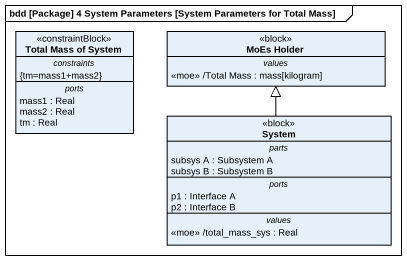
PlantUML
@startuml
mainframe bdd [Package] 4 System Parameters [System Parameters for Total Mass]
hide circle
hide empty members
class "Total Mass of System" as Total_Mass_of_System <<constraintBlock>> {
  -- constraints --
  {tm=mass1+mass2}
  -- ports --
  mass1 : Real
  mass2 : Real
  tm : Real
}
class "MoEs Holder" as MoEs_Holder <<block>> {
  -- values --
  <<moe>> /Total Mass : mass[kilogram]
}
class System <<block>> {
  -- parts --
  subsys A : Subsystem A
  subsys B : Subsystem B
  -- ports --
  p1 : Interface A
  p2 : Interface B
  -- values --
  <<moe>> /total_mass_sys : Real
}
System -up-|> MoEs_Holder
@enduml
